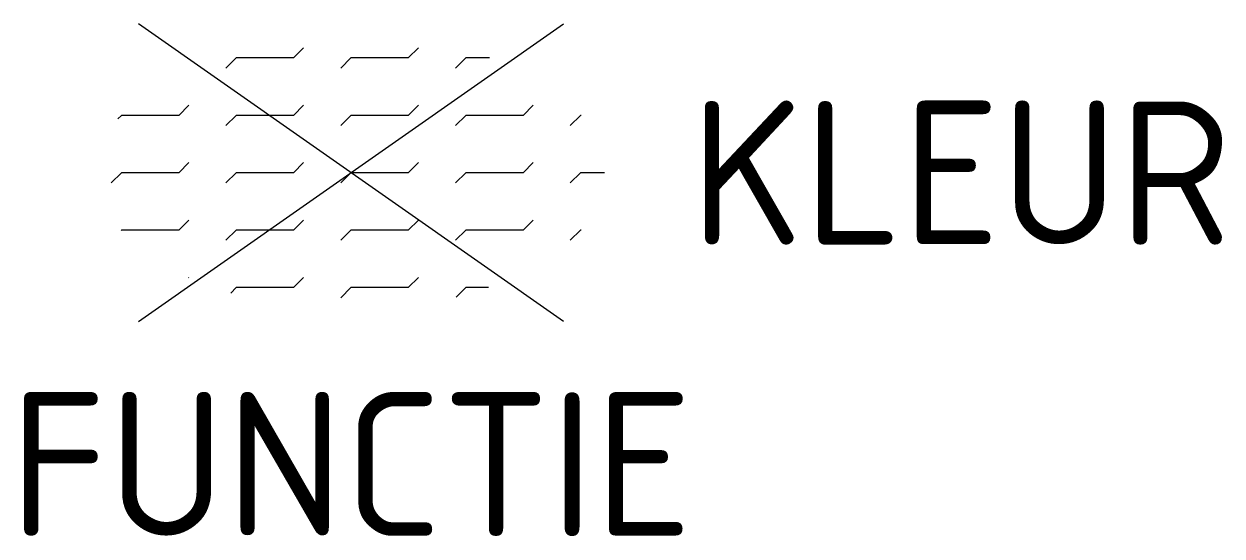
# Model space of a CAD drawing. Extents: x -4.1 to 10.9, y -4.6 to 1.9.
import ezdxf
from ezdxf.enums import TextEntityAlignment as Align

# ---------------------------------------------------------------- set-up
doc = ezdxf.new("R2010")
doc.units = 0
doc.styles.add('NLCS-ISO', font='NLCS-ISO.ttf')

msp = doc.modelspace()

# ---------------------------------------------------------------- linework, layer by layer
for p, q in [((-2.662, -1.864), (2.662, 1.864)), ((2.662, -1.864), (-2.662, 1.864)), ((-0.719, 1.438), (-0.592, 1.565)), ((0.719, 1.438), (0.846, 1.565)), ((-1.565, 1.31), (-1.438, 1.438)), ((-0.719, 1.438), (-1.438, 1.438)), ((-0.127, 1.31), (0, 1.438)), ((0.719, 1.438), (0, 1.438)), ((1.31, 1.31), (1.438, 1.438)), ((1.736, 1.438), (1.438, 1.438)), ((-2.156, 0.719), (-2.029, 0.846)), ((-0.719, 0.719), (-0.592, 0.846)), ((0.719, 0.719), (0.846, 0.846)), ((2.156, 0.719), (2.283, 0.846)), ((-2.92, 0.674), (-2.875, 0.719)), ((-2.156, 0.719), (-2.875, 0.719)), ((-1.565, 0.592), (-1.438, 0.719)), ((-0.719, 0.719), (-1.438, 0.719)), ((-0.127, 0.592), (0, 0.719)), ((0.719, 0.719), (0, 0.719)), ((1.31, 0.592), (1.438, 0.719)), ((2.156, 0.719), (1.438, 0.719)), ((2.748, 0.592), (2.875, 0.719)), ((2.883, 0.719), (2.875, 0.719)), ((-2.156, 0), (-2.875, 0)), ((-2.156, 0), (-2.029, 0.127)), ((-0.719, 0), (-1.438, 0)), ((-0.719, 0), (-0.592, 0.127)), ((0.719, 0), (0, 0)), ((0.719, 0), (0.846, 0.127)), ((2.156, 0), (1.438, 0)), ((2.156, 0), (2.283, 0.127)), ((3.177, 0), (2.875, 0)), ((-3.002, -0.127), (-2.875, 0)), ((-1.565, -0.127), (-1.438, 0)), ((-0.127, -0.127), (0, 0)), ((1.31, -0.127), (1.438, 0)), ((2.748, -0.127), (2.875, 0)), ((-2.156, -0.719), (-2.029, -0.592)), ((-0.719, -0.719), (-0.592, -0.592)), ((0.719, -0.719), (0.846, -0.592)), ((2.156, -0.719), (2.283, -0.592)), ((-2.879, -0.723), (-2.875, -0.719)), ((-2.156, -0.719), (-2.875, -0.719)), ((-1.565, -0.846), (-1.438, -0.719)), ((-0.719, -0.719), (-1.438, -0.719)), ((-0.127, -0.846), (0, -0.719)), ((0.719, -0.719), (0, -0.719)), ((1.31, -0.846), (1.438, -0.719)), ((2.156, -0.719), (1.438, -0.719)), ((2.748, -0.846), (2.875, -0.719)), ((2.883, -0.719), (2.875, -0.719)), ((-2.033, -1.314), (-2.029, -1.31)), ((-0.719, -1.438), (-0.592, -1.31)), ((0.719, -1.438), (0.846, -1.31)), ((-1.506, -1.506), (-1.438, -1.438)), ((-0.719, -1.438), (-1.438, -1.438)), ((-0.127, -1.565), (0, -1.438)), ((0.719, -1.438), (0, -1.438)), ((1.319, -1.556), (1.438, -1.438)), ((1.722, -1.438), (1.438, -1.438))]:
    msp.add_line(p, q)

# ---------------------------------------------------------------- texts
at = {"style": 'NLCS-ISO'}
msp.add_attdef('KLEUR', text='', height=1.8, dxfattribs=at).set_placement((4.25, 0), align=Align.MIDDLE_LEFT)
at = {"style": 'NLCS-ISO', "flags": 1}
msp.add_attdef('FUNCTIE', text='', height=1.8, dxfattribs=at).set_placement((0, -2.75), align=Align.TOP_CENTER)

doc.saveas('drawing.dxf')
